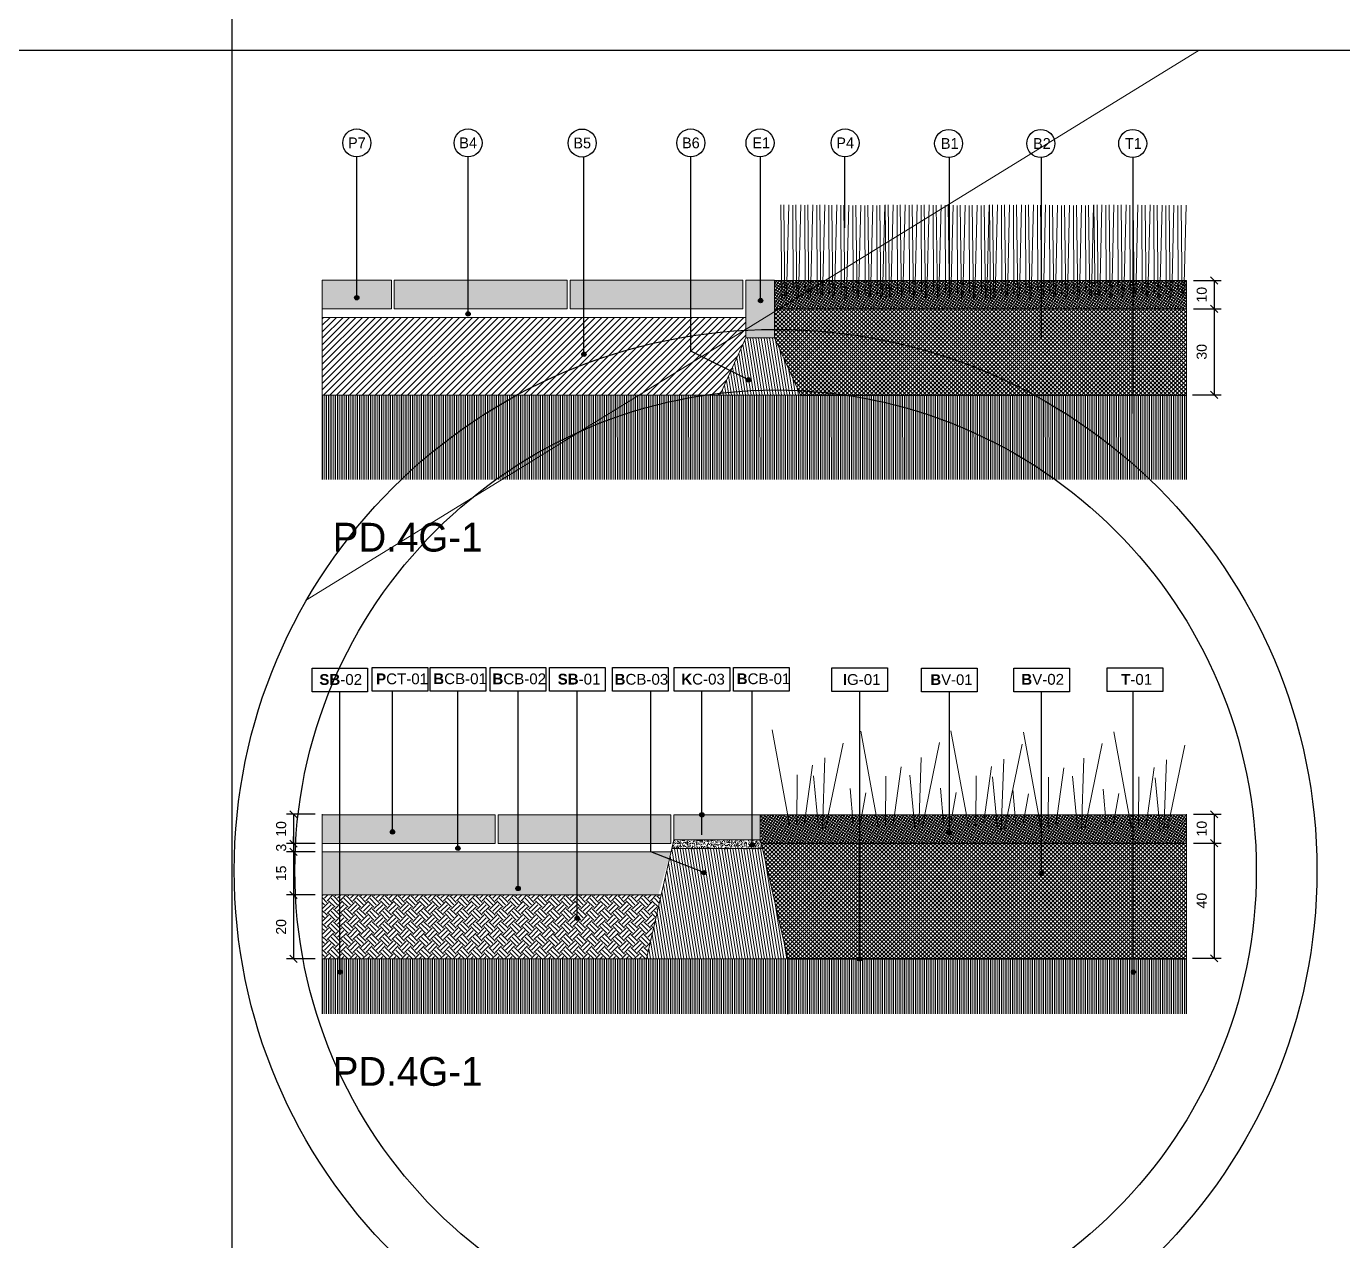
# Model space of a CAD drawing. Header units: metres. Extents: x -325 to 301, y -147 to 149.
# Drawn here: x 51.52 to 56.09, y 59.322 to 63.539 of the extents above; entities that cross this region are included whole.
import ezdxf

# ---------------------------------------------------------------- set-up
doc = ezdxf.new("R2010")
doc.units = ezdxf.units.M
doc.linetypes.add('ACAD_ISO03W100', pattern=[30, 12, -18])
doc.layers.get('Defpoints').update_dxf_attribs({"lineweight": 13})
doc.layers.add('-aux', color=50, linetype='Continuous', plot=False)
doc.layers.add('-AUX_RIM', color=2, linetype='Continuous', plot=False)
doc.layers.add('0-TX-1_25', color=7, linetype='Continuous', true_color=0x3f4f7f)
doc.layers.add('3-TR-paviment fort', color=7, linetype='Continuous', true_color=0xd1d1d1)
for name, color, linetype in [('02-L-Geotextile', 32, 'Continuous'), ('A-KEYPLAN_HATCH', 7, 'Continuous'), ('A_TEXT_2', 7, 'Continuous'), ('EIT_3 TR terra vegetal', 45, 'Continuous')]:
    doc.layers.add(name, color=color, linetype=linetype)
doc.layers.add('03-TR-Paviment_04_Dry Meadow', color=7, linetype='Continuous', lineweight=5, true_color=0xd8dd88)
doc.layers.add('3-TR tot_u', color=7, linetype='Continuous', lineweight=5, true_color=0x787878)
for name, color, linetype, lineweight in [('1-CM', 7, 'Continuous', 0), ('2-L-secció', 1, 'Continuous', 0), ('3-TR Formigó', 252, 'Continuous', 0), ('3-TR Seleccionat', 44, 'Continuous', 0), ('3-TR Tot-u', 37, 'Continuous', 0), ('3-TR-recebo', 252, 'Continuous', 0)]:
    doc.layers.add(name, color=color, linetype=linetype, lineweight=lineweight)
doc.styles.add('Arial_4', font='arial.ttf', dxfattribs={"height": 1.8})
doc.styles.get("Standard").update_dxf_attribs({"font": 'arial.ttf'})
doc.styles.add('x-llegenda materials$0$ENGRAVERS', font='TT0586M.TTF')
doc.dimstyles.new('ISO-25', dxfattribs={"dimtxt": 0.1, "dimasz": 0.1, "dimexe": 0.1, "dimexo": 0.1, "dimgap": 0.1, "dimtad": 1, "dimdec": 0, "dimlfac": 100, "dimzin": 9, "dimtxsty": 'Standard', "dimblk": 'OBLIQUE', "dimcen": 0.1, "dimadec": 0, "dimazin": 0, "dimtfac": 1, "dimtdec": 0, "dimtmove": 0, "dimatfit": 3, "dimldrblk": 'OBLIQUE', "dimfxl": 1, "dimarcsym": 0})

# ---------------------------------------------------------------- blocks, each defined once
blk = doc.blocks.new('hatch keyplan 2')
at = {"layer": 'A-KEYPLAN_HATCH'}
blk.add_lwpolyline([(0, 0.00548), (0.01287, 0.00548), (0.01287, 0), (0, 0)], close=True, dxfattribs=at)
blk = doc.blocks.new('hatch keyplan')
at = {"layer": 'A-KEYPLAN_HATCH'}
blk.add_blockref('hatch keyplan 2', (1.43058, 0.85215), dxfattribs=at)
blk = doc.blocks.new('B-V01')
at = {"layer": 'A-KEYPLAN_HATCH'}
blk.add_blockref('hatch keyplan', (-1.43058, -0.85215), dxfattribs=at)
at = {"layer": 'A_TEXT_2', "lineweight": 211, "insert": (-0.00079, 0.00402), "char_height": 0.0024588, "attachment_point": 1, "line_spacing_factor": 0.938532, "style": 'Arial_4'}
blk.add_mtext_dynamic_manual_height_columns('\\pi0.00285;{\\fArial|b1|i0|c0|p34;B}V-01', width=0.0145619, gutter_width=0.015, heights=[0], dxfattribs=at)
blk = doc.blocks.new('B-V02')
at = {"layer": 'A-KEYPLAN_HATCH'}
blk.add_blockref('hatch keyplan', (-1.43058, -0.85215), dxfattribs=at)
at = {"layer": 'A_TEXT_2', "insert": (-0.0008, 0.00412), "char_height": 0.0025, "attachment_point": 1}
blk.add_mtext_dynamic_manual_height_columns('\\pi0.00255;{\\fArial|b1|i0|c0|p34;B}V-02', width=0.0145619, gutter_width=0.015, heights=[0], dxfattribs=at)
blk = doc.blocks.new('T-01')
at = {"layer": 'A-KEYPLAN_HATCH'}
blk.add_blockref('hatch keyplan', (-1.43058, -0.85215), dxfattribs=at)
at = {"layer": 'A_TEXT_2', "insert": (-0.0008, 0.00408), "char_height": 0.0025, "attachment_point": 1}
blk.add_mtext_dynamic_manual_height_columns('\\pi0.00405;{\\fArial|b1|i0|c0|p34;T}-01', width=0.0145619, gutter_width=0.015, heights=[0], dxfattribs=at)
blk = doc.blocks.new('K02')
at = {"layer": 'A-KEYPLAN_HATCH'}
blk.add_blockref('hatch keyplan', (-1.43058, -0.85215), dxfattribs=at)
at = {"layer": 'A_TEXT_2', "insert": (-0.0008, 0.00402), "char_height": 0.0025, "attachment_point": 1}
blk.add_mtext_dynamic_manual_height_columns('\\pi0.00244;{\\fArial|b1|i0|c0|p34;K}C-03', width=0.0145619, gutter_width=0.015, heights=[0], dxfattribs=at)
blk = doc.blocks.new('B-CB03')
at = {"layer": 'A-KEYPLAN_HATCH'}
blk.add_blockref('hatch keyplan', (-1.43058, -0.85215), dxfattribs=at)
at = {"layer": 'A_TEXT_2', "insert": (-0.0008, 0.00398), "char_height": 0.0025, "attachment_point": 1}
blk.add_mtext_dynamic_manual_height_columns('\\pi0.00128;{\\fArial|b1|i0|c0|p34;B}CB-03', width=0.0145619, gutter_width=0.015, heights=[0], dxfattribs=at)
blk = doc.blocks.new('B-CB01')
at = {"layer": 'A-KEYPLAN_HATCH'}
blk.add_blockref('hatch keyplan', (-1.43058, -0.85215), dxfattribs=at)
at = {"layer": 'A_TEXT_2', "insert": (-0.0008, 0.00411), "char_height": 0.0025, "attachment_point": 1}
blk.add_mtext_dynamic_manual_height_columns('\\pi0.00152;{\\fArial|b1|i0|c0|p34;B}CB-01', width=0.0145619, gutter_width=0.015, heights=[0], dxfattribs=at)
blk = doc.blocks.new('PCB01')
at = {"layer": 'A-KEYPLAN_HATCH'}
blk.add_lwpolyline([(0.001, 0.00548), (0.01387, 0.00548), (0.01387, 0), (0.001, 0)], close=True, dxfattribs=at)
at = {"layer": 'A_TEXT_2', "insert": (0.0002, 0.00409), "char_height": 0.0025, "attachment_point": 1}
blk.add_mtext_dynamic_manual_height_columns('\\pi0.00171;{\\fArial|b1|i0|c0|p34;P}CT-01', width=0.0145619, gutter_width=0.015, heights=[0], dxfattribs=at)
blk = doc.blocks.new('B-CB02')
at = {"layer": 'A-KEYPLAN_HATCH'}
blk.add_blockref('hatch keyplan', (-1.43058, -0.85215), dxfattribs=at)
at = {"layer": 'A_TEXT_2', "insert": (-0.0008, 0.00409), "char_height": 0.0025, "attachment_point": 1}
blk.add_mtext_dynamic_manual_height_columns('\\pi0.00129;{\\fArial|b1|i0|c0|p34;B}CB-02', width=0.0145619, gutter_width=0.015, heights=[0], dxfattribs=at)
blk = doc.blocks.new('SB-01')
at = {"layer": 'A-KEYPLAN_HATCH'}
blk.add_blockref('hatch keyplan', (-1.43058, -0.85215), dxfattribs=at)
at = {"layer": 'A_TEXT_2', "insert": (-0.0008, 0.00403), "char_height": 0.0025, "attachment_point": 1}
blk.add_mtext_dynamic_manual_height_columns('\\pi0.00271;{\\fArial|b1|i0|c0|p34;SB}-01', width=0.0145619, gutter_width=0.015, heights=[0], dxfattribs=at)
blk = doc.blocks.new('POINT')
at = {"layer": '0-TX-1_25'}
h = blk.add_hatch(dxfattribs=at)
h.set_pattern_fill('ANGLE', color=256)
h.set_pattern_definition([(0, (-83.747, -12.726), (0, 6.985), [5.08, -1.905]), (90, (-83.747, -12.726), (-6.985, 4e-16), [5.08, -1.905])])
edge = h.paths.add_edge_path()
edge.add_arc((0, 0), 0.0075, 0, 360)
h = blk.add_hatch(color=256, dxfattribs=at)
h.dxf.hatch_style = 1
edge = h.paths.add_edge_path()
edge.add_arc((0, 0), 0.0075, 0, 360)
blk.add_circle((0, 0), 0.0075, dxfattribs=at)
blk = doc.blocks.new('_Oblique')
at = {"color": 0, "lineweight": -2}
blk.add_line((-0.5, -0.5), (0.5, 0.5), dxfattribs=at)
blk = doc.blocks.new('*D267')
at = {"layer": '0-TX-1_25', "color": 0, "lineweight": -2, "transparency": 16777216}
for p, q in [((55.5724, 60.8027), (55.6684, 60.8027)), ((55.6434, 60.8027), (55.6434, 60.7027)), ((55.5724, 60.7027), (55.6684, 60.7027))]:
    blk.add_line(p, q, dxfattribs=at)
at = {"layer": 'Defpoints', "color": 0, "transparency": 16777216}
for p in [(55.5474, 60.8027), (55.5474, 60.7027), (55.6434, 60.7027)]:
    blk.add_point(p, dxfattribs=at)
at = {"layer": '0-TX-1_25', "color": 0, "lineweight": -2, "transparency": 16777216, "xscale": 0.025, "yscale": 0.025, "zscale": 0.025}
for p, rotation in [((55.6434, 60.8027), 90), ((55.6434, 60.7027), 270)]:
    blk.add_blockref('_Oblique', p, dxfattribs=dict(at, rotation=rotation))
at = {"layer": '0-TX-1_25', "color": 0, "transparency": 16777216, "insert": (55.6006, 60.7527), "char_height": 0.035, "attachment_point": 5, "rotation": 90}
blk.add_mtext('10', dxfattribs=at)
blk = doc.blocks.new('*D268')
at = {"layer": '0-TX-1_25', "color": 0, "lineweight": -2, "transparency": 16777216}
for p, q in [((55.5724, 60.7027), (55.6684, 60.7027)), ((55.6434, 60.7027), (55.6434, 60.3027)), ((55.5684, 60.3027), (55.6684, 60.3027))]:
    blk.add_line(p, q, dxfattribs=at)
at = {"layer": 'Defpoints', "color": 0, "transparency": 16777216}
for p in [(55.5474, 60.7027), (55.5434, 60.3027), (55.6434, 60.3027)]:
    blk.add_point(p, dxfattribs=at)
at = {"layer": '0-TX-1_25', "color": 0, "lineweight": -2, "transparency": 16777216, "xscale": 0.025, "yscale": 0.025, "zscale": 0.025}
for p, rotation in [((55.6434, 60.7027), 90), ((55.6434, 60.3027), 270)]:
    blk.add_blockref('_Oblique', p, dxfattribs=dict(at, rotation=rotation))
at = {"layer": '0-TX-1_25', "color": 0, "transparency": 16777216, "insert": (55.6006, 60.5027), "char_height": 0.035, "attachment_point": 5, "rotation": 90}
blk.add_mtext('40', dxfattribs=at)
blk = doc.blocks.new('*D269')
at = {"layer": '0-TX-1_25', "color": 0, "lineweight": -2, "transparency": 16777216}
for p, q in [((52.5224, 60.8027), (52.4226, 60.8027)), ((52.4476, 60.8027), (52.4476, 60.7009)), ((52.5224, 60.7009), (52.4226, 60.7009))]:
    blk.add_line(p, q, dxfattribs=at)
at = {"layer": 'Defpoints', "color": 0, "transparency": 16777216}
for p in [(52.5474, 60.8027), (52.4476, 60.7009), (52.5474, 60.7009)]:
    blk.add_point(p, dxfattribs=at)
at = {"layer": '0-TX-1_25', "color": 0, "lineweight": -2, "transparency": 16777216, "xscale": 0.025, "yscale": 0.025, "zscale": 0.025}
for p, rotation in [((52.4476, 60.8027), 90), ((52.4476, 60.7009), 270)]:
    blk.add_blockref('_Oblique', p, dxfattribs=dict(at, rotation=rotation))
at = {"layer": '0-TX-1_25', "color": 0, "transparency": 16777216, "insert": (52.4047, 60.7518), "char_height": 0.035, "attachment_point": 5, "rotation": 90}
blk.add_mtext('10', dxfattribs=at)
blk = doc.blocks.new('*D270')
at = {"layer": '0-TX-1_25', "color": 0, "lineweight": -2, "transparency": 16777216}
for p, q in [((52.5224, 60.7009), (52.4226, 60.7009)), ((52.4476, 60.7009), (52.4476, 60.7259)), ((52.4476, 60.7009), (52.4476, 60.6727)), ((52.5224, 60.6727), (52.4226, 60.6727)), ((52.4476, 60.6727), (52.4476, 60.6477))]:
    blk.add_line(p, q, dxfattribs=at)
at = {"layer": 'Defpoints', "color": 0, "transparency": 16777216}
for p in [(52.5474, 60.7009), (52.4476, 60.6727), (52.5474, 60.6727)]:
    blk.add_point(p, dxfattribs=at)
at = {"layer": '0-TX-1_25', "color": 0, "lineweight": -2, "transparency": 16777216, "xscale": 0.025, "yscale": 0.025, "zscale": 0.025}
for p, rotation in [((52.4476, 60.7009), 270), ((52.4476, 60.6727), 90)]:
    blk.add_blockref('_Oblique', p, dxfattribs=dict(at, rotation=rotation))
at = {"layer": '0-TX-1_25', "color": 0, "transparency": 16777216, "insert": (52.4047, 60.6868), "char_height": 0.035, "attachment_point": 5, "rotation": 90}
blk.add_mtext('3', dxfattribs=at)
blk = doc.blocks.new('*D271')
at = {"layer": '0-TX-1_25', "color": 0, "lineweight": -2, "transparency": 16777216}
for p, q in [((52.5224, 60.6727), (52.4226, 60.6727)), ((52.4476, 60.6727), (52.4476, 60.5227)), ((52.5224, 60.5227), (52.4226, 60.5227))]:
    blk.add_line(p, q, dxfattribs=at)
at = {"layer": 'Defpoints', "color": 0, "transparency": 16777216}
for p in [(52.5474, 60.6727), (52.4476, 60.5227), (52.5474, 60.5227)]:
    blk.add_point(p, dxfattribs=at)
at = {"layer": '0-TX-1_25', "color": 0, "lineweight": -2, "transparency": 16777216, "xscale": 0.025, "yscale": 0.025, "zscale": 0.025}
for p, rotation in [((52.4476, 60.6727), 90), ((52.4476, 60.5227), 270)]:
    blk.add_blockref('_Oblique', p, dxfattribs=dict(at, rotation=rotation))
at = {"layer": '0-TX-1_25', "color": 0, "transparency": 16777216, "insert": (52.4047, 60.5977), "char_height": 0.035, "attachment_point": 5, "rotation": 90}
blk.add_mtext('15', dxfattribs=at)
blk = doc.blocks.new('*D272')
at = {"layer": '0-TX-1_25', "color": 0, "lineweight": -2, "transparency": 16777216}
for p, q in [((52.5224, 60.5227), (52.4226, 60.5227)), ((52.4476, 60.5227), (52.4476, 60.3009)), ((52.5224, 60.3009), (52.4226, 60.3009))]:
    blk.add_line(p, q, dxfattribs=at)
at = {"layer": 'Defpoints', "color": 0, "transparency": 16777216}
for p in [(52.5474, 60.5227), (52.4476, 60.3009), (52.5474, 60.3009)]:
    blk.add_point(p, dxfattribs=at)
at = {"layer": '0-TX-1_25', "color": 0, "lineweight": -2, "transparency": 16777216, "xscale": 0.025, "yscale": 0.025, "zscale": 0.025}
for p, rotation in [((52.4476, 60.5227), 90), ((52.4476, 60.3009), 270)]:
    blk.add_blockref('_Oblique', p, dxfattribs=dict(at, rotation=rotation))
at = {"layer": '0-TX-1_25', "color": 0, "transparency": 16777216, "insert": (52.4047, 60.4118), "char_height": 0.035, "attachment_point": 5, "rotation": 90}
blk.add_mtext('20', dxfattribs=at)
blk = doc.blocks.new('SB-02')
at = {"layer": 'A-KEYPLAN_HATCH'}
blk.add_blockref('hatch keyplan', (-1.43058, -0.85215), dxfattribs=at)
at = {"layer": 'A_TEXT_2', "insert": (-0.0008, 0.00408), "char_height": 0.0025, "attachment_point": 1}
blk.add_mtext_dynamic_manual_height_columns('\\pi0.00249;{\\fArial|b1|i0|c0|p34;SB}-02', width=0.0145619, gutter_width=0.015, heights=[0], dxfattribs=at)
blk = doc.blocks.new('*D1198')
at = {"layer": '0-TX-1_25', "color": 0, "lineweight": -2, "transparency": 16777216}
for p, q in [((22.6963, 61.759), (22.6093, 61.759)), ((22.6343, 61.759), (22.6343, 61.609)), ((22.7343, 61.609), (22.6093, 61.609))]:
    blk.add_line(p, q, dxfattribs=at)
at = {"layer": 'Defpoints', "color": 0, "transparency": 16777216}
for p in [(22.7213, 61.759), (22.6343, 61.609), (66.3646, 61.609)]:
    blk.add_point(p, dxfattribs=at)
at = {"layer": '0-TX-1_25', "color": 0, "lineweight": -2, "transparency": 16777216, "xscale": 0.025, "yscale": 0.025, "zscale": 0.025}
for p, rotation in [((22.6343, 61.759), 90), ((22.6343, 61.609), 270)]:
    blk.add_blockref('_Oblique', p, dxfattribs=dict(at, rotation=rotation))
at = {"layer": '0-TX-1_25', "color": 0, "transparency": 16777216, "insert": (22.5915, 61.684), "char_height": 0.035, "attachment_point": 5, "rotation": 90}
blk.add_mtext('15', dxfattribs=at)
blk = doc.blocks.new('*D2183')
at = {"layer": '0-TX-1_25', "color": 0, "lineweight": -2, "transparency": 16777216}
for p, q in [((55.5724, 62.6563), (55.6684, 62.6563)), ((55.6434, 62.6563), (55.6434, 62.5581)), ((55.5724, 62.5581), (55.6684, 62.5581))]:
    blk.add_line(p, q, dxfattribs=at)
at = {"layer": 'Defpoints', "color": 0, "transparency": 16777216}
for p in [(55.5474, 62.6563), (55.5474, 62.5581), (55.6434, 62.5581)]:
    blk.add_point(p, dxfattribs=at)
at = {"layer": '0-TX-1_25', "color": 0, "lineweight": -2, "transparency": 16777216, "xscale": 0.025, "yscale": 0.025, "zscale": 0.025}
for p, rotation in [((55.6434, 62.6563), 90), ((55.6434, 62.5581), 270)]:
    blk.add_blockref('_Oblique', p, dxfattribs=dict(at, rotation=rotation))
at = {"layer": '0-TX-1_25', "color": 0, "transparency": 16777216, "insert": (55.6006, 62.6072), "char_height": 0.035, "attachment_point": 5, "rotation": 90}
blk.add_mtext('10', dxfattribs=at)
blk = doc.blocks.new('*D2184')
at = {"layer": '0-TX-1_25', "color": 0, "lineweight": -2, "transparency": 16777216}
for p, q in [((55.5724, 62.5581), (55.6684, 62.5581)), ((55.6434, 62.5581), (55.6434, 62.2599)), ((55.5684, 62.2599), (55.6684, 62.2599))]:
    blk.add_line(p, q, dxfattribs=at)
at = {"layer": 'Defpoints', "color": 0, "transparency": 16777216}
for p in [(55.5474, 62.5581), (55.5434, 62.2599), (55.6434, 62.2599)]:
    blk.add_point(p, dxfattribs=at)
at = {"layer": '0-TX-1_25', "color": 0, "lineweight": -2, "transparency": 16777216, "xscale": 0.025, "yscale": 0.025, "zscale": 0.025}
for p, rotation in [((55.6434, 62.5581), 90), ((55.6434, 62.2599), 270)]:
    blk.add_blockref('_Oblique', p, dxfattribs=dict(at, rotation=rotation))
at = {"layer": '0-TX-1_25', "color": 0, "transparency": 16777216, "insert": (55.6005, 62.409), "char_height": 0.035, "attachment_point": 5, "rotation": 90}
blk.add_mtext('30', dxfattribs=at)
blk = doc.blocks.new('IG01')
at = {"layer": 'A-KEYPLAN_HATCH', "xscale": 10, "yscale": 10, "zscale": 10}
blk.add_blockref('hatch keyplan', (-14.3058, -8.5215), dxfattribs=at)
at = {"layer": 'A_TEXT_2', "insert": (-0.008, 0.0405), "char_height": 0.025, "attachment_point": 1}
blk.add_mtext_dynamic_manual_height_columns('\\pi0.03354;{\\fArial|b1|i0|c0|p34;I}G-01', width=0.145619, gutter_width=0.15, heights=[0], dxfattribs=at)

msp = doc.modelspace()

# ---------------------------------------------------------------- hatches: boundary and pattern name
at = {"layer": '3-TR Formigó'}
h = msp.add_hatch(dxfattribs=at)
h.set_pattern_fill('ANSI31', color=256, scale=0.005, angle=-125.8248, style=0)
h.set_pattern_definition([(45, (503.848207, 213.704093), (-0.01122532015, 0.01122532015), [])])
h.paths.add_polyline_path([(52.5474, 62.5281), (52.5474, 62.2581), (53.9274, 62.2581), (54.0174, 62.4581), (54.0174, 62.5281)])
h = msp.add_hatch(dxfattribs=at)
h.set_pattern_fill('ANSI31', color=256, scale=0.003, angle=234.1752, style=0)
h.set_pattern_definition([(279.17524, (56.901601, 62.258061), (0.00940313, 0.001518806), [])])
h.paths.add_polyline_path([(54.0174, 62.4581), (54.1174, 62.4581), (54.2074, 62.2581), (54.0174, 62.2581), (53.9274, 62.2581)])
h = msp.add_hatch(dxfattribs=at)
h.set_pattern_fill('ANSI31', color=256, scale=0.003, angle=234.1752, style=0)
h.set_pattern_definition([(279.175244, (14.7766, -31.044323), (0.00940313, 0.0015188056), [])])
h.paths.add_polyline_path([(53.7605, 60.6837), (54.076, 60.6838), (54.1635, 60.3009), (53.673, 60.3009)])
at = {"layer": '3-TR Seleccionat'}
h = msp.add_hatch(dxfattribs=at)
h.set_pattern_fill('ANSI31', color=256, scale=0.002, angle=225, style=0)
h.set_pattern_definition([(270, (441130.292984, -650774.2783725), (-0.00635, -2e-18), [])])
h.paths.add_polyline_path([(55.5474, 61.9652), (55.5474, 62.2581), (52.5474, 62.2581), (52.5474, 61.9652)])
h = msp.add_hatch(dxfattribs=at)
h.set_pattern_fill('ANSI31', color=256, scale=0.002, angle=225, style=0)
h.set_pattern_definition([(270, (441130.292984, -650776.1337035), (-0.00635, -2e-18), [])])
h.paths.add_polyline_path([(55.5474, 60.1099), (55.5474, 60.3009), (52.5474, 60.3009), (52.5474, 60.1099)])
at = {"layer": '3-TR Tot-u'}
h = msp.add_hatch(dxfattribs=at)
h.set_pattern_fill('EARTH', color=256, scale=0.005, angle=-80.8248, style=0)
h.set_pattern_definition([(44.999999995, (-269478.41876, 738622.719002), (3.8e-12, 0.0449012806053), [0.03175, -0.03175]), (44.999999995, (-269478.42718, 738622.72742), (3.8e-12, 0.0449012806053), [0.03175, -0.03175]), (44.999999995, (-269478.4356, 738622.73584), (3.8e-12, 0.0449012806053), [0.03175, -0.03175]), (134.999999995, (-269478.4356, 738622.741453), (-0.0449012806053, 3.8e-12), [0.03175, -0.03175]), (134.999999995, (-269478.42718, 738622.749872), (-0.0449012806053, 3.8e-12), [0.03175, -0.03175]), (134.999999995, (-269478.41876, 738622.75829), (-0.0449012806053, 3.8e-12), [0.03175, -0.03175])])
h.paths.add_polyline_path([(53.673, 60.3009), (53.7237, 60.5227), (52.5474, 60.5227), (52.5474, 60.3009)])
at = {"layer": '3-TR tot_u'}
h = msp.add_hatch(dxfattribs=at)
h.set_pattern_fill('AR-CONC', color=256, scale=9e-05, angle=89.1201)
h.set_pattern_definition([(139.120136, (-30.377328, 39.565135), (0.0016861337, 0.0163726586), [0.0017145, -0.0188595]), (84.120136, (-30.377328, 39.565135), (-0.0172417962, -0.002907487), [0.0013716, -0.0150876526]), (189.57158, (-30.377188, 39.5665), (-0.0155556617, 0.0134651714), [0.0014571008, -0.016028122]), (135.304336, (-30.3819, 39.565205), (0.0041580035, 0.024336133), [0.00257175, -0.02828925]), (185.755694, (-30.381553, 39.567233), (-0.021937625, 0.021705804), [0.002185652, -0.024042205]), (80.304287, (-30.3819, 39.565205), (-0.021937625, 0.021705804), [0.002057397, -0.022631376]), (110.120136, (-30.380722, 39.567473), (0.0094123187, 0.0135023525), [0.0017145, -0.0188595]), (55.120136, (-30.380722, 39.567473), (-0.01648955, 0.0058160805), [0.0013716, -0.0150876]), (160.571581, (-30.379938, 39.568599), (-0.0070772314, 0.019318433), [0.0014571008, -0.0160280944]), (126.620136, (-30.3773284, 39.565135), (-0.00760478767, 0.00039479935), [0, -0.01490472, 0, -0.0153162, 0, -0.01514475]), (96.620136, (-30.3773284, 39.565135), (-0.0089228417, 0.0061515134), [0, -0.00873252, 0, -0.01456182, 0, -0.00577215]), (56.620136, (-30.3774067, 39.560038), (0.0007029168, 0.0121937974), [0, -0.005715, 0, -0.0178308, 0, -0.0236601]), (46.620136, (-30.377442, 39.557752), (-0.002083395, 0.0133651946), [0, -0.0074295, 0, -0.01184148, 0, -0.0168021])])
h.paths.add_polyline_path([(53.7605, 60.6837), (53.769, 60.7132), (54.0672, 60.7137), (54.0762, 60.6825)])
h = msp.add_hatch(dxfattribs=at)
h.set_pattern_fill('AR-CONC', color=256, scale=0.0002, angle=90.2664)
h.set_pattern_definition([(140.2664143104, (269984.931893, -738410.930217), (0.0030183585511, 0.0364513625844), [0.00381, -0.04191]), (85.2664143104, (269984.931893, -738410.930217), (-0.0381781810675, -0.0072262829332), [0.003048, -0.033528116834]), (190.7178590104, (269984.932144, -738410.92718), (-0.0351598209585, 0.0292250795622), [0.00323800176, -0.03561804892]), (136.4506143104, (269984.921733, -738410.930265), (0.0081562825582, 0.0542543196878), [0.005715, -0.062865]), (186.9019719204, (269984.922413, -738410.925743), (-0.049705465848, 0.047250217616), [0.004857004628, -0.053427121632]), (81.45056548, (269984.921733, -738410.930265), (-0.0497054658455, 0.0472502176188), [0.004571993414, -0.050291946384]), (111.2664143104, (269984.92425, -738410.925173), (0.0203118235131, 0.0304176527954), [0.00381, -0.04191]), (56.2664143104, (269984.92425, -738410.925173), (-0.0368946682902, 0.0121889849718), [0.003048, -0.033528]), (161.7178593104, (269984.925942, -738410.922638), (-0.016582844967, 0.0426066376987), [0.00323800176, -0.03561798752]), (127.7664143104, (269984.931893, -738410.930217), (-0.0169136972324, 0.00053908133522), [0, -0.0331216, 0, -0.034036, 0, -0.033655]), (97.7664143104, (269984.931893, -738410.930217), (-0.02009803784808, 0.0132706243038), [0, -0.0194056, 0, -0.0323596, 0, -0.012827]), (57.7664143104, (269984.931946, -738410.941546), (0.00101964285024, 0.02712315336895), [0, -0.0127, 0, -0.039624, 0, -0.052578]), (47.7664143104, (269984.93197, -738410.946626), (-0.0052229971542, 0.0296018704426), [0, -0.01651, 0, -0.0263144, 0, -0.037338])])
h.paths.add_polyline_path([(52.5474, 60.6727), (52.5474, 60.5227), (53.5241, 60.5227), (53.7142, 60.5227), (53.7573, 60.6727)])
at = {"layer": '3-TR-paviment fort'}
for points in [[(52.5474, 62.5581), (52.7874, 62.5581), (52.7874, 62.6581), (52.5474, 62.6581)], [(52.7974, 62.5581), (53.3974, 62.5581), (53.3974, 62.6581), (52.7974, 62.6581)], [(53.4074, 62.5581), (54.0074, 62.5581), (54.0074, 62.6581), (53.4074, 62.6581)], [(54.1174, 62.6581), (54.0174, 62.6581), (54.0174, 62.4581), (54.1174, 62.4581)], [(52.5474, 60.7009), (53.1474, 60.7009), (53.1474, 60.8009), (52.5474, 60.8009)], [(53.1574, 60.7009), (53.7574, 60.7009), (53.7574, 60.8009), (53.1574, 60.8009)], [(53.7691, 60.8009), (53.7691, 60.7137), (54.0691, 60.7138), (54.0691, 60.801), (53.9191, 60.801)]]:
    msp.add_hatch(color=256, dxfattribs=at).paths.add_polyline_path(points)
at = {"layer": '3-TR-recebo'}
h = msp.add_hatch(dxfattribs=at)
h.set_pattern_fill('_USER', color=256, scale=0.008, angle=234.1752, style=0, double=1, pattern_type=0)
h.set_pattern_definition([(234.17524, (56.619598, 62.558061), (0.006486488, -0.004682464), []), (324.17524, (56.619598, 62.558061), (0.004682464, 0.006486488), [])])
h.paths.add_polyline_path([(55.5474, 62.5581), (55.5474, 62.6563), (54.1174, 62.6563), (54.1174, 62.5581)])
h = msp.add_hatch(dxfattribs=at)
h.set_pattern_fill('_USER', color=256, scale=0.008, angle=234.1752, style=0, double=1, pattern_type=0)
h.set_pattern_definition([(234.17524, (56.619598, 60.70273), (0.006486488, -0.004682464), []), (324.17524, (56.619598, 60.70273), (0.004682464, 0.006486488), [])])
h.paths.add_polyline_path([(55.5474, 60.7027), (55.5474, 60.8009), (54.0692, 60.8009), (54.0707, 60.7027)])
at = {"layer": 'EIT_3 TR terra vegetal'}
h = msp.add_hatch(dxfattribs=at)
h.set_pattern_fill('_USER', color=256, scale=0.01, angle=45, style=0, double=1, pattern_type=0)
h.set_pattern_definition([(45, (419506.654953, 4594392.769917), (-0.007071067811865, 0.007071067811865), []), (135, (419506.654953, 4594392.769917), (-0.007071067811865, -0.007071067811865), [])])
h.paths.add_polyline_path([(55.5474, 62.2581), (55.5474, 62.5581), (54.1174, 62.5581), (54.1174, 62.4581), (54.2074, 62.2581)])
h = msp.add_hatch(dxfattribs=at)
h.set_pattern_fill('_USER', color=256, scale=0.01, angle=45, style=0, double=1, pattern_type=0)
h.set_pattern_definition([(45, (419506.654953, 4594390.914586), (-0.007071067811865, 0.007071067811865), []), (135, (419506.654953, 4594390.914586), (-0.007071067811865, -0.007071067811865), [])])
h.paths.add_polyline_path([(55.5474, 60.3009), (55.5474, 60.7027), (54.0708, 60.7024), (54.1128, 60.5227), (54.1635, 60.3009)])

# ---------------------------------------------------------------- linework, layer by layer
at = {"layer": '-aux'}
for points in [[(52.2345, 3.4567), (52.2345, 133.4567)], [(12.2345, 63.4567), (142.2345, 63.4567)]]:
    msp.add_lwpolyline(points, dxfattribs=at)
at = {"layer": '-AUX_RIM'}
for radius in [1.8794, 1.6689]:
    msp.add_circle((54.121, 60.6076), radius, dxfattribs=at)
for p, q in [((54.1174, 62.5581), (55.5474, 62.5581)), ((54.2074, 62.2581), (55.5474, 62.2581)), ((54.0707, 60.7027), (55.5474, 60.7027))]:
    msp.add_line(p, q)
at = {"layer": '0-TX-1_25'}
for points in [[(52.6672, 62.5969), (52.6672, 63.0859)], [(53.0537, 62.5404), (53.0537, 63.0859)], [(53.4558, 62.4004), (53.4558, 63.0859)], [(54.027, 62.3115), (53.8268, 62.4115), (53.8268, 63.0859)], [(54.0692, 62.587), (54.0692, 63.0859)], [(54.362, 62.8397), (54.362, 63.0859)], [(54.7245, 62.5934), (54.7244, 63.0838)], [(55.0444, 62.4523), (55.0444, 63.0838)], [(55.363, 62.1946), (55.363, 63.0838)], [(52.6084, 60.2549), (52.6084, 61.2285)], [(52.7911, 60.7416), (52.7911, 61.2306)], [(53.0184, 60.685), (53.0184, 61.2306)], [(53.2273, 60.5451), (53.2273, 61.2306)], [(53.4324, 60.4418), (53.4324, 61.2306)], [(53.8723, 60.6001), (53.6881, 60.6727), (53.6881, 61.2306)], [(53.8655, 60.7316), (53.8655, 61.2306)], [(54.0395, 60.6963), (54.0395, 61.2306)], [(54.4128, 61.2289), (54.4127, 60.3009)], [(54.7245, 60.7381), (54.7244, 61.2285)], [(55.0444, 60.597), (55.0444, 61.2285)], [(55.363, 60.2549), (55.363, 61.2285)]]:
    msp.add_lwpolyline(points, dxfattribs=at)
for centre in [(52.6672, 63.1345), (53.0534, 63.1345), (53.4495, 63.1341), (53.8267, 63.1345), (54.0671, 63.1345), (54.3623, 63.1345), (54.7217, 63.1324), (55.0417, 63.1324), (55.3608, 63.1324)]:
    msp.add_circle(centre, 0.0486, dxfattribs=at)
at = {"layer": '02-L-Geotextile', "linetype": 'ACAD_ISO03W100', "ltscale": 0.002, "const_width": 0.005, "elevation": 0}
msp.add_lwpolyline([(54.1635, 60.3009), (55.5447, 60.3009)], dxfattribs=at)
at = {"layer": '03-TR-Paviment_04_Dry Meadow'}
for p, q in [((54.1388, 62.9189), (54.1428, 62.5938)), ((54.1496, 62.9195), (54.1537, 62.5945)), ((54.1669, 62.9198), (54.159, 62.6026)), ((54.1805, 62.9187), (54.1818, 62.6119)), ((54.1913, 62.9193), (54.1953, 62.5943)), ((54.2086, 62.9196), (54.2007, 62.6024)), ((54.2221, 62.9185), (54.2234, 62.6117)), ((54.233, 62.9191), (54.237, 62.594)), ((54.2502, 62.9194), (54.2424, 62.6022)), ((54.2638, 62.9182), (54.2651, 62.6115)), ((54.2638, 62.9182), (54.2651, 62.6115)), ((54.2746, 62.9189), (54.2787, 62.5938)), ((54.2919, 62.9192), (54.2841, 62.602)), ((54.3055, 62.918), (54.3068, 62.6113)), ((54.3163, 62.9187), (54.3203, 62.5936)), ((54.3336, 62.919), (54.3257, 62.6018)), ((54.3472, 62.9178), (54.3485, 62.6111)), ((54.358, 62.9185), (54.362, 62.5934)), ((54.3752, 62.9188), (54.3674, 62.6016)), ((54.3888, 62.9176), (54.3901, 62.6108)), ((54.3997, 62.9183), (54.4037, 62.5932)), ((54.4169, 62.9185), (54.4091, 62.6014)), ((54.4305, 62.9174), (54.4318, 62.6106)), ((54.4413, 62.9181), (54.4454, 62.593)), ((54.4586, 62.9183), (54.4507, 62.6012)), ((54.4722, 62.9172), (54.4735, 62.6104)), ((54.483, 62.9179), (54.487, 62.5928)), ((54.5003, 62.9181), (54.4924, 62.601)), ((54.5013, 62.9189), (54.5053, 62.5938)), ((54.5121, 62.9195), (54.5161, 62.5945)), ((54.5293, 62.9198), (54.5215, 62.6026)), ((54.5429, 62.9187), (54.5442, 62.6119)), ((54.5538, 62.9193), (54.5578, 62.5943)), ((54.571, 62.9196), (54.5632, 62.6024)), ((54.5846, 62.9185), (54.5859, 62.6117)), ((54.5954, 62.9191), (54.5995, 62.594)), ((54.6127, 62.9194), (54.6048, 62.6022)), ((54.6263, 62.9182), (54.6276, 62.6115)), ((54.6263, 62.9182), (54.6276, 62.6115)), ((54.6371, 62.9189), (54.6411, 62.5938)), ((54.6543, 62.9192), (54.6465, 62.602)), ((54.6679, 62.918), (54.6692, 62.6113)), ((54.6788, 62.9187), (54.6828, 62.5936)), ((54.696, 62.919), (54.6882, 62.6018)), ((54.7096, 62.9178), (54.7109, 62.6111)), ((54.7204, 62.9185), (54.7245, 62.5934)), ((54.7377, 62.9188), (54.7298, 62.6016)), ((54.7513, 62.9176), (54.7526, 62.6108)), ((54.7621, 62.9183), (54.7661, 62.5932)), ((54.7794, 62.9185), (54.7715, 62.6014)), ((54.7929, 62.9174), (54.7942, 62.6106)), ((54.8038, 62.9181), (54.8078, 62.593)), ((54.821, 62.9183), (54.8132, 62.6012)), ((54.8346, 62.9172), (54.8359, 62.6104)), ((54.8454, 62.9179), (54.8495, 62.5928)), ((54.8627, 62.9181), (54.8548, 62.601)), ((54.8637, 62.9189), (54.8677, 62.5938)), ((54.8745, 62.9195), (54.8786, 62.5945)), ((54.8918, 62.9198), (54.8839, 62.6026)), ((54.9054, 62.9187), (54.9067, 62.6119)), ((54.9162, 62.9193), (54.9202, 62.5943)), ((54.9335, 62.9196), (54.9256, 62.6024)), ((54.947, 62.9185), (54.9483, 62.6117)), ((54.9579, 62.9191), (54.9619, 62.594)), ((54.9751, 62.9194), (54.9673, 62.6022)), ((54.9887, 62.9182), (54.99, 62.6115)), ((54.9887, 62.9182), (54.99, 62.6115)), ((54.9995, 62.9189), (55.0036, 62.5938)), ((55.0168, 62.9192), (55.0089, 62.602)), ((55.0304, 62.918), (55.0317, 62.6113)), ((55.0412, 62.9187), (55.0452, 62.5936)), ((55.0585, 62.919), (55.0506, 62.6018)), ((55.072, 62.9178), (55.0733, 62.6111)), ((55.0829, 62.9185), (55.0869, 62.5934)), ((55.1001, 62.9188), (55.0923, 62.6016)), ((55.1137, 62.9176), (55.115, 62.6108)), ((55.1245, 62.9183), (55.1286, 62.5932)), ((55.1418, 62.9185), (55.134, 62.6014)), ((55.1554, 62.9174), (55.1567, 62.6106)), ((55.1662, 62.9181), (55.1702, 62.593)), ((55.1835, 62.9183), (55.1756, 62.6012)), ((55.1971, 62.9172), (55.1984, 62.6104)), ((55.2079, 62.9179), (55.2119, 62.5928)), ((55.2251, 62.9181), (55.2173, 62.601)), ((55.2261, 62.9189), (55.2302, 62.5938)), ((55.237, 62.9195), (55.241, 62.5945)), ((55.2542, 62.9198), (55.2464, 62.6026)), ((55.2678, 62.9187), (55.2691, 62.6119)), ((55.2786, 62.9193), (55.2827, 62.5943)), ((55.2959, 62.9196), (55.288, 62.6024)), ((55.3095, 62.9185), (55.3108, 62.6117)), ((55.3203, 62.9191), (55.3243, 62.594)), ((55.3376, 62.9194), (55.3297, 62.6022)), ((55.3512, 62.9182), (55.3524, 62.6115)), ((55.3512, 62.9182), (55.3524, 62.6115)), ((55.362, 62.9189), (55.366, 62.5938)), ((55.3792, 62.9192), (55.3714, 62.602)), ((55.3928, 62.918), (55.3941, 62.6113)), ((55.4037, 62.9187), (55.4077, 62.5936)), ((55.4209, 62.919), (55.4131, 62.6018)), ((55.4345, 62.9178), (55.4358, 62.6111)), ((55.4453, 62.9185), (55.4493, 62.5934)), ((55.4626, 62.9188), (55.4547, 62.6016)), ((55.4762, 62.9176), (55.4775, 62.6108)), ((55.487, 62.9183), (55.491, 62.5932)), ((55.5042, 62.9185), (55.4964, 62.6014)), ((55.5178, 62.9174), (55.5191, 62.6106)), ((55.5287, 62.9181), (55.5327, 62.593)), ((55.5459, 62.9183), (55.5381, 62.6012))]:
    msp.add_line(p, q, dxfattribs=at)
for points in [[(54.1088, 61.0965), (54.1695, 60.7667)], [(54.4165, 61.0917), (54.4772, 60.7619)], [(54.73, 61.0928), (54.7907, 60.763)], [(54.9814, 61.0883), (55.042, 60.7585)], [(55.2949, 61.0894), (55.3555, 60.7596)], [(54.3557, 61.0501), (54.2948, 60.7551)], [(54.6904, 61.0522), (54.6295, 60.7572)], [(54.9769, 61.0464), (54.916, 60.7514)], [(55.2553, 61.0488), (55.1944, 60.7538)], [(55.5417, 61.043), (55.4808, 60.748)], [(54.249, 60.973), (54.2213, 60.7726)], [(54.2917, 60.9985), (54.2834, 60.7511)], [(54.5567, 60.9681), (54.529, 60.7678)], [(54.6265, 61.0006), (54.6182, 60.7532)], [(54.8702, 60.9692), (54.8425, 60.7688)], [(54.9129, 60.9948), (54.9046, 60.7474)], [(55.1215, 60.9647), (55.0938, 60.7644)], [(55.1913, 60.9972), (55.183, 60.7498)], [(55.435, 60.9658), (55.4073, 60.7654)], [(55.4777, 60.9914), (55.4694, 60.744)], [(54.1964, 60.9404), (54.1951, 60.7674)], [(54.2527, 60.9362), (54.2699, 60.7553)], [(54.5041, 60.9356), (54.5027, 60.7626)], [(54.5874, 60.9382), (54.6047, 60.7574)], [(54.8176, 60.9366), (54.8162, 60.7637)], [(54.8739, 60.9324), (54.8911, 60.7516)], [(55.0689, 60.9322), (55.0676, 60.7592)], [(55.1523, 60.9348), (55.1695, 60.754)], [(55.3824, 60.9332), (55.3811, 60.7603)], [(55.4387, 60.929), (55.456, 60.7482)], [(54.3799, 60.8926), (54.3904, 60.7702)], [(54.4343, 60.8772), (54.4162, 60.7738)], [(54.6934, 60.8936), (54.7039, 60.7712)], [(54.7478, 60.8783), (54.7297, 60.7748)], [(54.9448, 60.8892), (54.9552, 60.7668)], [(54.9991, 60.8738), (54.981, 60.7704)], [(55.2583, 60.8902), (55.2687, 60.7678)], [(55.3126, 60.8749), (55.2945, 60.7714)]]:
    msp.add_lwpolyline(points, dxfattribs=at)
at = {"layer": '1-CM'}
for p, q in [((54.0174, 62.5281), (52.5474, 62.5281)), ((52.5474, 62.2581), (53.9274, 62.2581)), ((53.7573, 60.6727), (52.5474, 60.6727)), ((52.5474, 60.3009), (55.5474, 60.3009))]:
    msp.add_line(p, q, dxfattribs=at)
at = {"layer": '1-CM', "color": 242, "true_color": 0xcd2027}
msp.add_lwpolyline([(52.4945, 61.5493), (55.5918, 63.4567)], dxfattribs=at)
at = {"layer": '1-CM'}
for points in [[(52.5474, 62.5581), (52.7874, 62.5581), (52.7874, 62.6581), (52.5474, 62.6581)], [(54.1174, 62.6563), (55.5474, 62.6563)], [(54.1174, 60.8009), (53.8174, 60.8009), (53.8174, 60.8009)], [(54.1174, 60.8009), (55.5474, 60.8009)], [(53.7677, 60.7136), (53.7605, 60.6837)], [(54.0677, 60.7138), (53.7677, 60.7136)], [(54.076, 60.6838), (54.0677, 60.7138)], [(54.076, 60.6837), (53.7605, 60.6837)], [(53.7237, 60.5227), (52.5474, 60.5227)], [(54.1128, 60.5227), (54.1635, 60.3009)], [(54.1635, 60.3009), (54.1635, 60.1081)]]:
    msp.add_lwpolyline(points, dxfattribs=at)
for points in [[(52.7974, 62.5581), (53.3974, 62.5581), (53.3974, 62.6581), (52.7974, 62.6581)], [(53.4074, 62.5581), (54.0074, 62.5581), (54.0074, 62.6581), (53.4074, 62.6581)], [(54.0174, 62.4581), (54.1174, 62.4581), (54.1174, 62.6581), (54.0174, 62.6581)], [(54.0174, 62.4581), (53.9274, 62.2581), (54.2074, 62.2581), (54.1174, 62.4581)], [(52.5474, 60.7009), (53.1474, 60.7009), (53.1474, 60.8009), (52.5474, 60.8009)], [(53.1574, 60.7009), (53.7574, 60.7009), (53.7574, 60.8009), (53.1574, 60.8009)], [(53.7677, 60.8009), (53.7677, 60.7137), (54.0677, 60.7138), (54.0677, 60.801), (53.7677, 60.8009)], [(53.7605, 60.6837), (54.076, 60.6838), (54.1635, 60.3009), (53.673, 60.3009)]]:
    msp.add_lwpolyline(points, close=True, dxfattribs=at)
at = {"layer": '2-L-secció'}
for points in [[(52.5474, 62.6581), (52.5474, 61.9652)], [(55.5474, 62.6563), (55.5474, 61.9652)], [(52.5474, 60.8027), (52.5474, 60.1099)], [(55.5474, 60.8027), (55.5474, 60.1099)]]:
    msp.add_lwpolyline(points, dxfattribs=at)

# ---------------------------------------------------------------- block references
at = {"color": 244, "true_color": 0x991b1e, "xscale": 14.99999999999007, "yscale": 14.99999999999007, "zscale": 14.99999999999007}
msp.add_blockref('K02', (53.769, 61.2306), dxfattribs=at)
at = {"layer": '0-TX-1_25'}
for p in [(52.6672, 62.5969), (54.0692, 62.587), (53.0537, 62.5404), (53.4558, 62.4004), (54.027, 62.3115), (53.8655, 60.8009), (52.7911, 60.7416), (54.7245, 60.7381), (53.0184, 60.685), (54.0395, 60.6963), (53.8723, 60.6001), (55.0444, 60.597), (53.2273, 60.5451), (53.4324, 60.4418), (54.4128, 60.3009), (52.6084, 60.2549), (55.363, 60.2549)]:
    msp.add_blockref('POINT', p, dxfattribs=at)
at = {"layer": '0-TX-1_25', "xscale": 15, "yscale": 15, "zscale": 15}
for name, p in [('SB-02', (52.5118, 61.2285)), ('PCB01', (52.7054, 61.2306)), ('B-CB01', (52.9218, 61.2306)), ('B-CB02', (53.1307, 61.2306)), ('SB-01', (53.3359, 61.2306)), ('B-CB03', (53.5549, 61.2306)), ('B-CB01', (53.9752, 61.2306)), ('B-V01', (54.6279, 61.2285)), ('B-V02', (54.9478, 61.2285)), ('T-01', (55.2719, 61.2289))]:
    msp.add_blockref(name, p, dxfattribs=at)
at = {"layer": '1-CM', "xscale": 1.5, "yscale": 1.5, "zscale": 1.5}
msp.add_blockref('IG01', (54.3162, 61.2289), dxfattribs=at)

# ---------------------------------------------------------------- texts
at = {"layer": '-aux', "char_height": 0.1, "width": 19.210099, "attachment_point": 1, "style": 'x-llegenda materials$0$ENGRAVERS'}
for insert in [(52.5836, 61.8152), (52.5836, 59.9599)]:
    msp.add_mtext('PD.4G-1', dxfattribs=dict(at, insert=insert))
at = {"layer": '0-TX-1_25', "char_height": 0.0375, "width": 1.92101, "attachment_point": 1, "style": 'x-llegenda materials$0$ENGRAVERS'}
for s, insert in [('\\P\\PP7', (52.6368, 63.2784)), ('\\P\\PB4', (53.023, 63.2784)), ('\\P\\PB5', (53.4191, 63.278)), ('\\P\\PB6', (53.7963, 63.2784)), ('\\P\\PE1', (54.0403, 63.2784)), ('\\P\\PP4', (54.3319, 63.2784)), ('\\P\\PB1', (54.695, 63.2763)), ('\\P\\PB2', (55.0149, 63.2763)), ('\\P\\PT1', (55.334, 63.2763))]:
    msp.add_mtext(s, dxfattribs=dict(at, insert=insert))

# ---------------------------------------------------------------- dimensions: what is measured, and where the dimension line sits
at = {"layer": '0-TX-1_25'}
for base, p1, p2, picture, middle in [((55.6434, 62.5581), (55.5474, 62.6563), (55.5474, 62.5581), '*D2183', (55.6006, 62.6072)), ((55.6434, 62.2599), (55.5474, 62.5581), (55.5434, 62.2599), '*D2184', (55.6005, 62.409)), ((22.6343, 61.609), (22.7213, 61.759), (66.3646, 61.609), '*D1198', (22.5915, 61.684)), ((52.4476, 60.7009), (52.5474, 60.8027), (52.5474, 60.7009), '*D269', (52.4047, 60.7518)), ((55.6434, 60.7027), (55.5474, 60.8027), (55.5474, 60.7027), '*D267', (55.6006, 60.7527)), ((55.6434, 60.3027), (55.5474, 60.7027), (55.5434, 60.3027), '*D268', (55.6006, 60.5027)), ((52.4476, 60.5227), (52.5474, 60.6727), (52.5474, 60.5227), '*D271', (52.4047, 60.5977))]:
    dim = msp.add_linear_dim(base=base, p1=p1, p2=p2, angle=90, dimstyle='ISO-25', override={"dimtxt": 0.035, "dimasz": 0.025, "dimexe": 0.025, "dimexo": 0.025, "dimgap": 0.025, "dimblk1": 'Oblique', "dimblk2": 'Oblique', "dimsah": 1, "dimfxl": 0.1, "dimfxlon": 1, "dimarcsym": 1}, dxfattribs=at)
    dim.commit()
    dim.dimension.update_dxf_attribs({"geometry": picture, "text_midpoint": middle})
dim = msp.add_linear_dim(base=(52.4476, 60.6727), p1=(52.5474, 60.7009), p2=(52.5474, 60.6727), angle=90, dimstyle='ISO-25', override={"dimtxt": 0.035, "dimasz": 0.025, "dimexe": 0.025, "dimexo": 0.025, "dimgap": 0.025, "dimblk1": 'Oblique', "dimblk2": 'Oblique', "dimsah": 1, "dimfxl": 0.1, "dimfxlon": 1, "dimarcsym": 1}, dxfattribs=at)
dim.commit()
dim.dimension.update_dxf_attribs({"geometry": '*D270', "text_midpoint": (52.4476, 60.6868), "dimtype": 160})
dim = msp.add_linear_dim(base=(52.4476, 60.3009), p1=(52.5474, 60.5227), p2=(52.5474, 60.3009), angle=90, text='20', dimstyle='ISO-25', override={"dimtxt": 0.035, "dimasz": 0.025, "dimexe": 0.025, "dimexo": 0.025, "dimgap": 0.025, "dimblk1": 'Oblique', "dimblk2": 'Oblique', "dimsah": 1, "dimfxl": 0.1, "dimfxlon": 1, "dimarcsym": 1}, dxfattribs=at)
dim.commit()
dim.dimension.update_dxf_attribs({"geometry": '*D272', "text_midpoint": (52.4047, 60.4118)})

doc.saveas('drawing.dxf')
